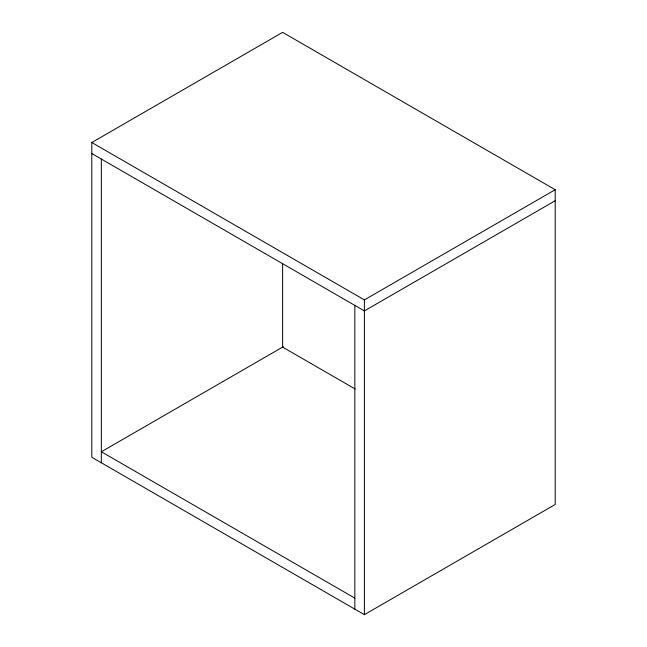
<?xml version="1.0" encoding="UTF-8"?>
<svg xmlns="http://www.w3.org/2000/svg" width="647" height="647" viewBox="0 0 647 647"><rect width="100%" height="100%" fill="white"/><g stroke="black" fill="none" stroke-linecap="round" stroke-linejoin="round"><path stroke-width="0.97" d="M91.801 142.518L282.61 32.35L555.199 189.725L555.199 504.482L364.39 614.65L91.801 457.275L91.801 142.518L364.39 299.893L555.199 189.725M283.402 346.655L101.344 451.768L354.847 598.127M555.199 200.74L364.39 310.908L91.801 153.533M355.171 389.001L282.61 347.107L282.61 263.329M364.39 299.893L364.39 614.65M354.847 305.4L354.847 609.142M101.344 159.041L101.344 462.783"/></g></svg>
